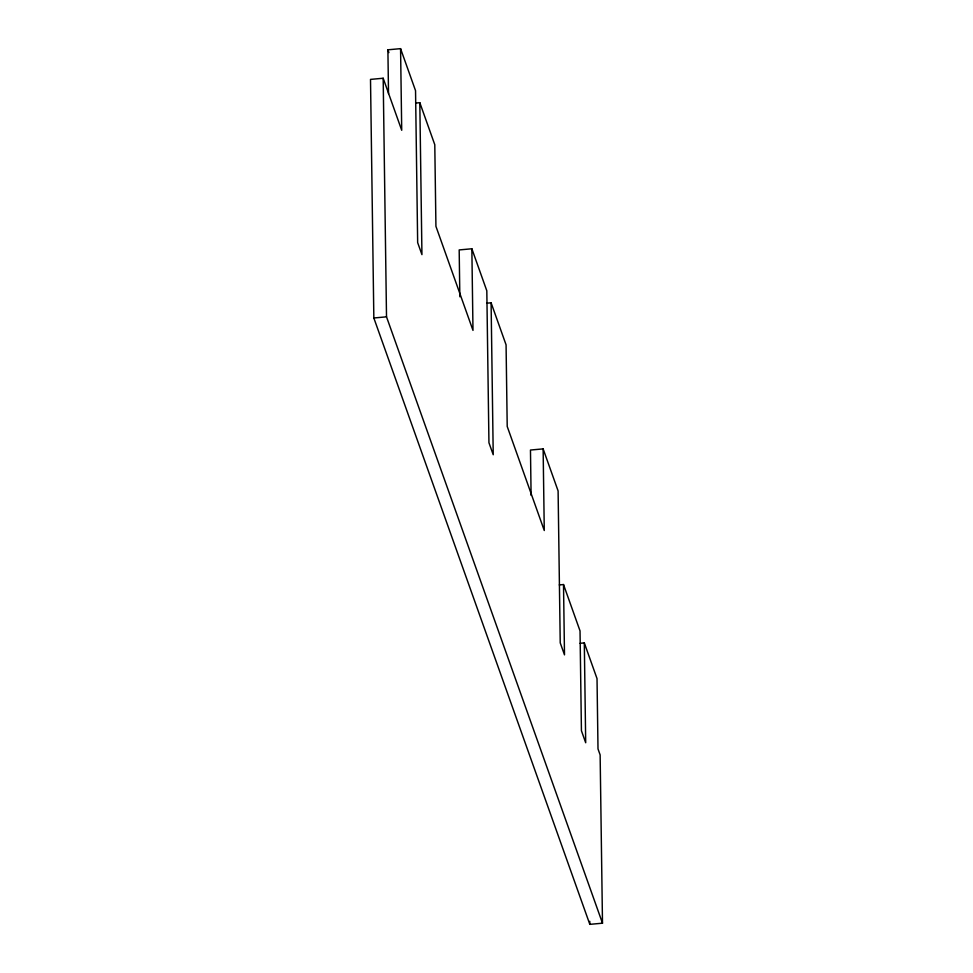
<?xml version="1.0" encoding="UTF-8"?>
<svg xmlns="http://www.w3.org/2000/svg" width="973" height="973" viewBox="0 0 973 973"><rect width="100%" height="100%" fill="white"/><g stroke="black" fill="none" stroke-linecap="round" stroke-linejoin="round"><path stroke-width="1.46" d="M388.519 93.639L387.899 49.805L400.572 48.65L415.544 90.671L417.66 242.618L421.941 254.634L419.813 102.688L415.593 103.065M400.572 48.65L401.715 130.273L383.18 78.241L370.506 79.397L373.839 317.989L589.82 924.35L602.494 923.195L600.134 754.926L598.006 748.918L597.021 678.595L584.311 642.91L580.09 643.299M486.877 303.187L491.097 302.798L493.226 454.744L488.945 442.739L486.816 290.793L471.856 248.772L459.183 249.927L459.84 296.777M373.839 317.989L386.512 316.833L602.494 923.195M559.293 584.931L563.513 584.542L564.498 654.865L560.229 642.861L558.101 490.915L543.129 448.894L530.467 450.037L531.1 495.391M419.813 102.688L434.785 144.709L435.928 226.332L472.987 330.394L471.856 248.772M491.097 302.798L506.069 344.831L507.213 426.454L544.272 530.516L543.129 448.894M387.899 49.805L388.896 52.603M563.513 584.542L580.03 630.905L581.428 730.735L585.697 742.752L584.311 642.91M589.772 921.322L589.82 924.35M383.18 78.241L386.512 316.833"/></g></svg>
